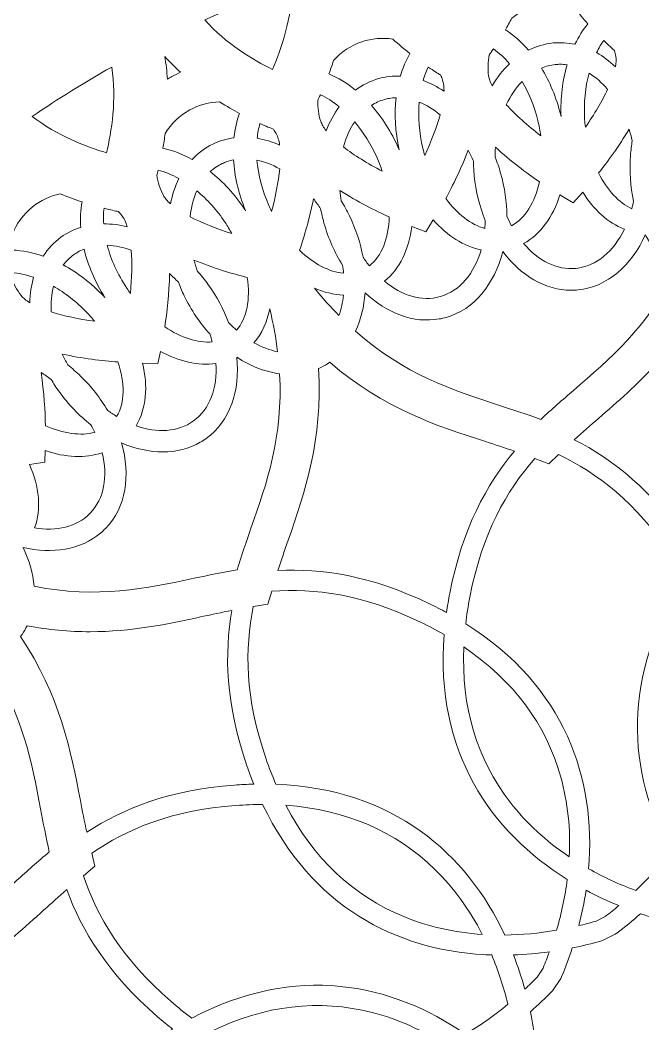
# Model space of a CAD drawing. Header units: millimetres. Extents: x 37 to 1687, y -819 to -120.
# Drawn here: x 169 to 226.5, y -647.8 to -555.1 of the extents above; entities that cross this region are included whole.
import ezdxf

# ---------------------------------------------------------------- set-up
doc = ezdxf.new("R2010")
doc.units = ezdxf.units.MM
doc.header["$MEASUREMENT"] = 0
doc.layers.add('Layer 7', color=7, linetype='Continuous')

msp = doc.modelspace()

# ---------------------------------------------------------------- linework, layer by layer
at = {"layer": 'Layer 7', "lineweight": 0}
for points, knots in [([(384.433, -671.958), (384.269, -671.597), (382.766, -668.35), (379.986, -664.113), (380.356, -659.771), (380.544, -655.358), (380.544, -650.991), (380.544, -644.395), (380.117, -637.76), (379.276, -631.268), (381.809, -627.325), (383.202, -624.324), (383.356, -623.989), (383.356, -623.989), (384.852, -620.715), (384.852, -620.715), (384.852, -620.715), (382.319, -618.149), (382.319, -618.149), (382.044, -617.87), (379.551, -615.381), (375.593, -612.411), (373.773, -605.491), (371.433, -598.632), (368.637, -592.02), (367.105, -588.398), (365.375, -584.729), (363.495, -581.113), (364.417, -576.833), (364.673, -573.773), (364.7, -573.43), (364.7, -573.43), (364.972, -569.856), (364.972, -569.856), (364.972, -569.856), (361.725, -568.311), (361.725, -568.311), (361.598, -568.251), (358.609, -566.836), (354.078, -565.405), (348.815, -557.732), (342.791, -550.486), (336.17, -543.865), (334.534, -542.229), (332.819, -540.592), (331.072, -538.997), (330.454, -534.979), (329.704, -532.336), (329.672, -532.224), (329.672, -532.224), (328.698, -528.795), (328.698, -528.795), (328.698, -528.795), (325.133, -528.443), (325.133, -528.443), (324.771, -528.409), (322.816, -528.236), (319.914, -528.236), (319.254, -528.236), (318.575, -528.245), (317.892, -528.263), (308.622, -521.536), (298.571, -515.863), (288.015, -511.399), (287.303, -511.097), (286.548, -510.786), (285.714, -510.45), (283.959, -507.365), (282.561, -505.433), (282.5, -505.35), (282.5, -505.35), (280.412, -502.477), (280.412, -502.477), (280.412, -502.477), (276.962, -503.348), (276.962, -503.348), (276.857, -503.374), (274.409, -503.993), (270.862, -505.333), (258.751, -501.857), (246.163, -499.913), (233.437, -499.553), (230.907, -497.427), (229.087, -496.189), (228.884, -496.052), (228.884, -496.052), (225.942, -494.068), (225.942, -494.068), (225.942, -494.068), (223.001, -496.052), (223.001, -496.052), (222.777, -496.203), (220.779, -497.563), (218.058, -499.884), (205.404, -500.785), (192.932, -503.271), (180.977, -507.274), (177.772, -506.084), (175.546, -505.508), (175.296, -505.444), (175.296, -505.444), (171.847, -504.575), (171.847, -504.575), (171.847, -504.575), (169.754, -507.452), (169.754, -507.452), (169.587, -507.683), (168.096, -509.767), (166.248, -513.078), (155.117, -518.149), (144.611, -524.58), (135.012, -532.197), (134.401, -532.183), (133.902, -532.176), (133.42, -532.176), (130.332, -532.176), (128.282, -532.376), (128.197, -532.384), (128.197, -532.384), (124.639, -532.736), (124.639, -532.736), (124.639, -532.736), (123.663, -536.164), (123.663, -536.164), (123.627, -536.291), (122.789, -539.265), (122.161, -543.626), (122.079, -543.705), (121.997, -543.784), (121.917, -543.865), (113.745, -552.037), (106.521, -561.118), (100.443, -570.861), (96.146, -572.248), (93.376, -573.566), (93.259, -573.621), (93.259, -573.621), (90.014, -575.165), (90.014, -575.165), (90.014, -575.165), (90.285, -578.738), (90.285, -578.738), (90.297, -578.885), (90.566, -582.335), (91.642, -587.107), (90.817, -588.877), (90.099, -590.487), (89.451, -592.02), (85.796, -600.661), (82.941, -609.666), (80.965, -618.791), (77.268, -621.61), (74.947, -623.927), (74.69, -624.187), (74.69, -624.187), (72.158, -626.752), (72.158, -626.752), (72.158, -626.752), (73.654, -630.026), (73.654, -630.026), (73.82, -630.39), (75.339, -633.66), (78.101, -637.872), (77.731, -642.213), (77.544, -646.625), (77.544, -650.991), (77.544, -657.588), (77.97, -664.223), (78.812, -670.717), (76.278, -674.659), (74.885, -677.659), (74.731, -677.994), (74.731, -677.994), (73.235, -681.268), (73.235, -681.268), (73.235, -681.268), (75.767, -683.832), (75.767, -683.832), (76.041, -684.11), (78.523, -686.595), (82.496, -689.576), (84.315, -696.495), (86.655, -703.353), (89.451, -709.963), (90.983, -713.586), (92.713, -717.255), (94.593, -720.87), (93.64, -725.296), (93.397, -728.42), (93.388, -728.552), (93.388, -728.552), (93.114, -732.127), (93.114, -732.127), (93.114, -732.127), (96.361, -733.671), (96.361, -733.671), (96.487, -733.731), (99.457, -735.141), (104.01, -736.579), (109.273, -744.253), (115.297, -751.498), (121.917, -758.118), (123.553, -759.754), (125.266, -761.39), (127.015, -762.986), (127.615, -766.891), (128.334, -769.472), (128.415, -769.759), (128.415, -769.759), (129.39, -773.188), (129.39, -773.188), (129.39, -773.188), (132.946, -773.539), (132.946, -773.539), (133.161, -773.56), (135.138, -773.748), (138.173, -773.748), (138.832, -773.748), (139.511, -773.738), (140.195, -773.72), (149.466, -780.447), (159.516, -786.12), (170.072, -790.585), (170.772, -790.881), (171.527, -791.192), (172.373, -791.533), (174.079, -794.532), (175.434, -796.422), (175.587, -796.633), (175.587, -796.633), (177.676, -799.506), (177.676, -799.506), (177.676, -799.506), (181.126, -798.635), (181.126, -798.635), (181.231, -798.609), (183.693, -797.984), (187.225, -796.65), (199.335, -800.126), (211.923, -802.07), (224.651, -802.43), (227.164, -804.542), (228.998, -805.792), (229.204, -805.931), (229.204, -805.931), (232.145, -807.914), (232.145, -807.914), (232.145, -807.914), (235.086, -805.931), (235.086, -805.931), (235.309, -805.781), (237.304, -804.424), (240.032, -802.099), (252.684, -801.198), (265.155, -798.712), (277.11, -794.71), (280.402, -795.931), (282.693, -796.514), (282.791, -796.539), (282.791, -796.539), (286.241, -797.409), (286.241, -797.409), (286.241, -797.409), (288.33, -794.536), (288.33, -794.536), (288.396, -794.444), (289.952, -792.294), (291.845, -788.903), (302.974, -783.831), (313.479, -777.401), (323.075, -769.786), (323.668, -769.8), (324.179, -769.807), (324.667, -769.807), (327.762, -769.807), (329.805, -769.607), (329.89, -769.599), (329.89, -769.599), (333.448, -769.248), (333.448, -769.248), (333.448, -769.248), (334.423, -765.82), (334.423, -765.82), (334.432, -765.79), (335.283, -762.803), (335.925, -758.359), (336.007, -758.279), (336.089, -758.199), (336.17, -758.118), (344.342, -749.946), (351.567, -740.864), (357.645, -731.12), (361.788, -729.782), (364.523, -728.506), (364.828, -728.362), (364.828, -728.362), (368.073, -726.817), (368.073, -726.817), (368.073, -726.817), (367.802, -723.246), (367.802, -723.246), (367.79, -723.099), (367.519, -719.64), (366.445, -714.876), (367.268, -713.111), (367.985, -711.502), (368.637, -709.963), (372.291, -701.323), (375.145, -692.319), (377.121, -683.195), (380.827, -680.369), (383.141, -678.055), (383.397, -677.795), (383.397, -677.795), (385.929, -675.231), (385.929, -675.231), (385.929, -675.231), (384.433, -671.958), (384.433, -671.958)], [0, 0, 0, 0, 1, 1, 1, 2, 2, 2, 3, 3, 3, 4, 4, 4, 5, 5, 5, 6, 6, 6, 7, 7, 7, 8, 8, 8, 9, 9, 9, 10, 10, 10, 11, 11, 11, 12, 12, 12, 13, 13, 13, 14, 14, 14, 15, 15, 15, 16, 16, 16, 17, 17, 17, 18, 18, 18, 19, 19, 19, 20, 20, 20, 21, 21, 21, 22, 22, 22, 23, 23, 23, 24, 24, 24, 25, 25, 25, 26, 26, 26, 27, 27, 27, 28, 28, 28, 29, 29, 29, 30, 30, 30, 31, 31, 31, 32, 32, 32, 33, 33, 33, 34, 34, 34, 35, 35, 35, 36, 36, 36, 37, 37, 37, 38, 38, 38, 39, 39, 39, 40, 40, 40, 41, 41, 41, 42, 42, 42, 43, 43, 43, 44, 44, 44, 45, 45, 45, 46, 46, 46, 47, 47, 47, 48, 48, 48, 49, 49, 49, 50, 50, 50, 51, 51, 51, 52, 52, 52, 53, 53, 53, 54, 54, 54, 55, 55, 55, 56, 56, 56, 57, 57, 57, 58, 58, 58, 59, 59, 59, 60, 60, 60, 61, 61, 61, 62, 62, 62, 63, 63, 63, 64, 64, 64, 65, 65, 65, 66, 66, 66, 67, 67, 67, 68, 68, 68, 69, 69, 69, 70, 70, 70, 71, 71, 71, 72, 72, 72, 73, 73, 73, 74, 74, 74, 75, 75, 75, 76, 76, 76, 77, 77, 77, 78, 78, 78, 79, 79, 79, 80, 80, 80, 81, 81, 81, 82, 82, 82, 83, 83, 83, 84, 84, 84, 85, 85, 85, 86, 86, 86, 87, 87, 87, 88, 88, 88, 89, 89, 89, 90, 90, 90, 91, 91, 91, 92, 92, 92, 93, 93, 93, 94, 94, 94, 95, 95, 95, 96, 96, 96, 97, 97, 97, 98, 98, 98, 99, 99, 99, 100, 100, 100, 101, 101, 101, 102, 102, 102, 103, 103, 103, 104, 104, 104, 105, 105, 105, 106, 106, 106, 106]), ([(192.271, -559.64), (190.531, -558.77), (187.974, -557.248), (186.022, -555.062), (188.671, -553.873), (191.387, -552.788), (194.12, -551.827), (194.09, -554.854), (193.075, -557.784), (192.271, -559.64)], [0, 0, 0, 0, 1, 1, 1, 2, 2, 2, 3, 3, 3, 3]), ([(217.263, -553.639), (218.232, -553.491), (219.228, -553.583), (220.155, -553.904), (220.588, -554.461), (221.017, -554.969), (221.424, -555.428), (220.968, -555.98), (220.567, -556.616), (220.225, -557.315), (219.566, -557.171), (218.889, -557.125), (218.204, -557.194), (217.403, -557.276), (216.645, -557.509), (215.939, -557.867), (215.282, -557.105), (214.56, -556.468), (213.797, -555.982), (213.997, -555.637), (214.201, -555.273), (214.404, -554.888), (215.232, -554.229), (216.218, -553.798), (217.263, -553.639)], [0, 0, 0, 0, 1, 1, 1, 2, 2, 2, 3, 3, 3, 4, 4, 4, 5, 5, 5, 6, 6, 6, 7, 7, 7, 8, 8, 8, 8]), ([(200.534, -557.08), (201.452, -556.77), (202.437, -556.686), (203.395, -556.833), (203.94, -557.327), (204.471, -557.77), (204.969, -558.164), (204.608, -558.793), (204.317, -559.498), (204.097, -560.257), (203.42, -560.228), (202.743, -560.3), (202.078, -560.488), (201.3, -560.708), (200.591, -561.072), (199.956, -561.549), (199.168, -560.908), (198.338, -560.403), (197.492, -560.057), (197.636, -559.668), (197.78, -559.257), (197.92, -558.824), (198.623, -558.022), (199.524, -557.421), (200.534, -557.08)], [0, 0, 0, 0, 1, 1, 1, 2, 2, 2, 3, 3, 3, 4, 4, 4, 5, 5, 5, 6, 6, 6, 7, 7, 7, 8, 8, 8, 8]), ([(223.888, -557.895), (223.94, -558.089), (223.976, -558.261), (224.002, -558.427), (224.044, -558.707), (224.029, -559.031), (223.966, -559.387), (223.421, -558.871), (222.836, -558.434), (222.22, -558.087), (222.42, -557.679), (222.641, -557.301), (222.883, -556.96), (223.321, -557.39), (223.673, -557.707), (223.888, -557.895)], [0, 0, 0, 0, 1, 1, 1, 2, 2, 2, 3, 3, 3, 4, 4, 4, 5, 5, 5, 5]), ([(212.254, -560.214), (212.158, -559.588), (212.175, -558.947), (212.301, -558.307), (212.42, -558.14), (212.551, -557.95), (212.689, -557.746), (213.211, -558.107), (213.715, -558.57), (214.186, -559.114), (213.582, -559.688), (213.042, -560.368), (212.584, -561.14), (212.412, -560.811), (212.297, -560.5), (212.254, -560.214)], [0, 0, 0, 0, 1, 1, 1, 2, 2, 2, 3, 3, 3, 4, 4, 4, 5, 5, 5, 5]), ([(183.798, -559.904), (183.518, -560.024), (183.245, -560.157), (182.979, -560.303), (182.842, -560.377), (182.707, -560.455), (182.574, -560.536), (182.528, -559.814), (182.447, -559.11), (182.331, -558.428), (182.784, -558.933), (183.274, -559.426), (183.798, -559.904)], [0, 0, 0, 0, 1, 1, 1, 2, 2, 2, 3, 3, 3, 4, 4, 4, 4]), ([(218.94, -563.994), (218.929, -563.944), (218.919, -563.894), (218.907, -563.844), (218.511, -562.224), (217.896, -560.761), (217.129, -559.507), (217.535, -559.339), (217.962, -559.229), (218.406, -559.184), (218.557, -559.169), (218.708, -559.161), (218.859, -559.161), (219.072, -559.161), (219.284, -559.177), (219.495, -559.207), (219.072, -560.652), (218.871, -562.275), (218.94, -563.994)], [0, 0, 0, 0, 1, 1, 1, 2, 2, 2, 3, 3, 3, 4, 4, 4, 5, 5, 5, 6, 6, 6, 6]), ([(177.428, -559.414), (177.9, -562.373), (177.414, -565.397), (176.949, -567.342), (175.111, -566.794), (172.368, -565.757), (170.08, -563.979), (172.456, -562.364), (174.921, -560.832), (177.428, -559.414)], [0, 0, 0, 0, 1, 1, 1, 2, 2, 2, 3, 3, 3, 3]), ([(208.131, -561.646), (207.508, -561.234), (206.859, -560.907), (206.196, -560.673), (206.326, -560.224), (206.483, -559.801), (206.67, -559.415), (207.171, -559.756), (207.567, -560.003), (207.811, -560.15), (207.889, -560.321), (207.951, -560.475), (208.001, -560.625), (208.098, -560.911), (208.137, -561.256), (208.131, -561.646)], [0, 0, 0, 0, 1, 1, 1, 2, 2, 2, 3, 3, 3, 4, 4, 4, 5, 5, 5, 5]), ([(223.241, -561.486), (222.733, -562.573), (222.015, -563.773), (221.19, -564.97), (221.163, -564.735), (221.14, -564.498), (221.124, -564.258), (221.025, -562.735), (221.179, -561.271), (221.526, -559.972), (222.143, -560.357), (222.72, -560.869), (223.241, -561.486)], [0, 0, 0, 0, 1, 1, 1, 2, 2, 2, 3, 3, 3, 4, 4, 4, 4]), ([(216.8, -564.358), (216.915, -564.831), (217.003, -565.301), (217.067, -565.767), (215.85, -564.824), (214.735, -563.837), (213.883, -562.901), (214.276, -562.062), (214.771, -561.33), (215.346, -560.742), (215.968, -561.801), (216.474, -563.026), (216.8, -564.358)], [0, 0, 0, 0, 1, 1, 1, 2, 2, 2, 3, 3, 3, 4, 4, 4, 4]), ([(198.449, -563.083), (197.965, -563.738), (197.561, -564.485), (197.247, -565.302), (197.011, -565), (196.837, -564.706), (196.743, -564.425), (196.538, -563.819), (196.442, -563.178), (196.458, -562.52), (196.535, -562.358), (196.618, -562.176), (196.704, -561.984), (197.292, -562.249), (197.88, -562.621), (198.449, -563.083)], [0, 0, 0, 0, 1, 1, 1, 2, 2, 2, 3, 3, 3, 4, 4, 4, 5, 5, 5, 5]), ([(182.369, -565.57), (182.923, -564.648), (183.712, -563.891), (184.657, -563.374), (185.497, -562.915), (186.441, -562.661), (187.398, -562.634), (188.043, -563.041), (188.662, -563.396), (189.235, -563.704), (188.98, -564.397), (188.81, -565.153), (188.723, -565.953), (188.049, -566.042), (187.392, -566.23), (186.768, -566.532), (186.037, -566.885), (185.4, -567.369), (184.856, -567.953), (183.962, -567.456), (183.05, -567.103), (182.152, -566.912), (182.23, -566.488), (182.304, -566.041), (182.369, -565.57)], [0, 0, 0, 0, 1, 1, 1, 2, 2, 2, 3, 3, 3, 4, 4, 4, 5, 5, 5, 6, 6, 6, 7, 7, 7, 8, 8, 8, 8]), ([(203.987, -567.07), (203.967, -567.022), (203.948, -566.975), (203.928, -566.928), (203.255, -565.397), (202.392, -564.06), (201.415, -562.956), (201.788, -562.718), (202.191, -562.535), (202.622, -562.413), (202.768, -562.371), (202.916, -562.338), (203.064, -562.312), (203.276, -562.274), (203.49, -562.253), (203.704, -562.246), (203.537, -563.746), (203.619, -565.384), (203.987, -567.07)], [0, 0, 0, 0, 1, 1, 1, 2, 2, 2, 3, 3, 3, 4, 4, 4, 5, 5, 5, 6, 6, 6, 6]), ([(206.356, -567.586), (206.295, -567.377), (206.236, -567.166), (206.183, -566.951), (205.82, -565.463), (205.719, -563.991), (205.837, -562.649), (206.503, -562.919), (207.154, -563.317), (207.768, -563.827), (207.453, -564.98), (206.956, -566.276), (206.356, -567.586)], [0, 0, 0, 0, 1, 1, 1, 2, 2, 2, 3, 3, 3, 4, 4, 4, 4]), ([(190.862, -566), (190.914, -565.519), (191, -565.062), (191.124, -564.637), (191.686, -564.889), (192.12, -565.062), (192.373, -565.158), (192.472, -565.303), (192.554, -565.436), (192.626, -565.569), (192.78, -565.85), (192.881, -566.21), (192.942, -566.626), (192.255, -566.327), (191.557, -566.116), (190.862, -566)], [0, 0, 0, 0, 1, 1, 1, 2, 2, 2, 3, 3, 3, 4, 4, 4, 5, 5, 5, 5]), ([(199.876, -564.483), (200.675, -565.42), (201.389, -566.541), (201.942, -567.801), (202.123, -568.213), (202.282, -568.629), (202.419, -569.044), (201.074, -568.334), (199.821, -567.564), (198.828, -566.8), (199.069, -565.93), (199.423, -565.147), (199.876, -564.483)], [0, 0, 0, 0, 1, 1, 1, 2, 2, 2, 3, 3, 3, 4, 4, 4, 4]), ([(225.519, -566.224), (225.448, -566.662), (225.393, -567.108), (225.36, -567.562), (225.251, -569.043), (225.357, -570.473), (225.641, -571.8), (225.594, -572.044), (225.541, -572.284), (225.479, -572.519), (224.285, -571.969), (223.205, -570.78), (222.416, -569.203), (223.25, -568.151), (224.297, -566.728), (225.227, -565.171), (225.338, -565.512), (225.435, -565.864), (225.519, -566.224)], [0, 0, 0, 0, 1, 1, 1, 2, 2, 2, 3, 3, 3, 4, 4, 4, 5, 5, 5, 6, 6, 6, 6]), ([(210.85, -568.111), (210.856, -568.554), (210.879, -569.003), (210.925, -569.456), (211.075, -570.933), (211.427, -572.323), (211.938, -573.581), (211.933, -573.833), (211.922, -574.083), (211.902, -574.328), (210.621, -573.991), (209.341, -572.994), (208.286, -571.559), (208.924, -570.383), (209.712, -568.796), (210.364, -567.095), (210.537, -567.421), (210.7, -567.76), (210.85, -568.111)], [0, 0, 0, 0, 1, 1, 1, 2, 2, 2, 3, 3, 3, 4, 4, 4, 5, 5, 5, 6, 6, 6, 6]), ([(216.945, -570.013), (216.533, -571.914), (215.628, -573.408), (214.365, -574.074), (214.21, -573.79), (214.065, -573.494), (213.931, -573.187), (213.921, -571.901), (213.736, -570.56), (213.356, -569.214), (213.356, -569.214), (213.356, -569.214), (213.356, -569.214), (213.21, -568.698), (213.038, -568.199), (212.846, -567.716), (212.85, -567.417), (212.862, -567.122), (212.885, -566.832), (214.284, -568.11), (215.781, -569.219), (216.945, -570.013)], [0, 0, 0, 0, 1, 1, 1, 2, 2, 2, 3, 3, 3, 4, 4, 4, 5, 5, 5, 6, 6, 6, 7, 7, 7, 7]), ([(188.678, -567.98), (188.772, -569.491), (189.137, -571.095), (189.795, -572.696), (189.767, -572.653), (189.74, -572.609), (189.712, -572.566), (188.781, -571.172), (187.696, -570.002), (186.538, -569.083), (186.865, -568.782), (187.232, -568.529), (187.638, -568.333), (187.775, -568.267), (187.914, -568.208), (188.056, -568.157), (188.259, -568.083), (188.467, -568.024), (188.678, -567.98)], [0, 0, 0, 0, 1, 1, 1, 2, 2, 2, 3, 3, 3, 4, 4, 4, 5, 5, 5, 6, 6, 6, 6]), ([(191.937, -572.197), (191.319, -570.791), (190.963, -569.354), (190.848, -568.008), (191.548, -568.157), (192.256, -568.436), (192.946, -568.829), (192.831, -570.017), (192.564, -571.373), (192.201, -572.759), (192.11, -572.575), (192.021, -572.388), (191.937, -572.197)], [0, 0, 0, 0, 1, 1, 1, 2, 2, 2, 3, 3, 3, 4, 4, 4, 4]), ([(183.641, -569.727), (183.289, -570.437), (183.026, -571.219), (182.859, -572.053), (182.569, -571.793), (182.342, -571.53), (182.198, -571.266), (181.887, -570.696), (181.68, -570.074), (181.583, -569.415), (181.623, -569.271), (181.664, -569.111), (181.707, -568.945), (182.339, -569.101), (182.991, -569.367), (183.641, -569.727)], [0, 0, 0, 0, 1, 1, 1, 2, 2, 2, 3, 3, 3, 4, 4, 4, 5, 5, 5, 5]), ([(170.113, -572.33), (170.854, -571.737), (171.729, -571.325), (172.655, -571.13), (173.377, -571.426), (174.063, -571.673), (174.695, -571.88), (174.555, -572.62), (174.515, -573.411), (174.568, -574.232), (173.919, -574.436), (173.304, -574.737), (172.741, -575.143), (172.079, -575.62), (171.533, -576.211), (171.098, -576.885), (170.129, -576.55), (169.167, -576.361), (168.247, -576.331), (168.251, -575.886), (168.247, -575.416), (168.229, -574.921), (168.613, -573.904), (169.262, -573.01), (170.113, -572.33)], [0, 0, 0, 0, 1, 1, 1, 2, 2, 2, 3, 3, 3, 4, 4, 4, 5, 5, 5, 6, 6, 6, 7, 7, 7, 8, 8, 8, 8]), ([(187.908, -573.771), (188.136, -574.112), (188.339, -574.46), (188.531, -574.81), (187.107, -574.349), (185.765, -573.817), (184.67, -573.245), (184.76, -572.376), (184.969, -571.569), (185.29, -570.857), (186.242, -571.641), (187.142, -572.623), (187.908, -573.771)], [0, 0, 0, 0, 1, 1, 1, 2, 2, 2, 3, 3, 3, 4, 4, 4, 4]), ([(203.07, -573.265), (203.009, -575.241), (202.376, -576.899), (201.236, -577.788), (201.031, -577.532), (200.834, -577.262), (200.646, -576.98), (200.413, -575.715), (199.999, -574.427), (199.39, -573.167), (199.39, -573.167), (199.39, -573.167), (199.39, -573.167), (199.157, -572.684), (198.901, -572.222), (198.628, -571.78), (198.575, -571.46), (198.535, -571.143), (198.506, -570.829), (200.11, -571.848), (201.784, -572.684), (203.07, -573.265)], [0, 0, 0, 0, 1, 1, 1, 2, 2, 2, 3, 3, 3, 4, 4, 4, 5, 5, 5, 6, 6, 6, 7, 7, 7, 7]), ([(224.789, -574.407), (223.802, -576.444), (222.215, -577.825), (220.315, -578.018), (218.541, -578.198), (216.825, -577.307), (215.485, -575.723), (217.052, -574.854), (218.21, -573.254), (218.835, -571.231), (218.835, -571.231), (220.051, -571.961), (220.051, -571.961), (220.051, -571.961), (220.941, -570.962), (220.941, -570.962), (221.954, -572.603), (223.287, -573.811), (224.789, -574.407)], [0, 0, 0, 0, 1, 1, 1, 2, 2, 2, 3, 3, 3, 4, 4, 4, 5, 5, 5, 6, 6, 6, 6]), ([(196.73, -572.516), (196.814, -572.951), (196.914, -573.389), (197.038, -573.827), (197.442, -575.256), (198.031, -576.564), (198.752, -577.714), (198.792, -577.968), (198.825, -578.22), (198.848, -578.469), (197.52, -578.357), (196.079, -577.59), (194.785, -576.347), (195.209, -575.086), (195.716, -573.384), (196.067, -571.589), (196.298, -571.883), (196.519, -572.192), (196.73, -572.516)], [0, 0, 0, 0, 1, 1, 1, 2, 2, 2, 3, 3, 3, 4, 4, 4, 5, 5, 5, 6, 6, 6, 6]), ([(176.716, -572.468), (177.32, -572.62), (177.779, -572.714), (178.04, -572.764), (178.154, -572.882), (178.254, -572.996), (178.343, -573.107), (178.556, -573.373), (178.726, -573.736), (178.862, -574.17), (178.127, -573.991), (177.397, -573.902), (176.686, -573.908), (176.653, -573.406), (176.662, -572.923), (176.716, -572.468)], [0, 0, 0, 0, 1, 1, 1, 2, 2, 2, 3, 3, 3, 4, 4, 4, 5, 5, 5, 5]), ([(207.772, -580.629), (206.06, -581.113), (204.22, -580.537), (202.628, -579.216), (204.033, -578.073), (204.898, -576.269), (205.15, -574.137), (205.15, -574.137), (206.46, -574.64), (206.46, -574.64), (206.46, -574.64), (207.134, -573.549), (207.134, -573.549), (208.422, -575.007), (209.955, -575.978), (211.548, -576.308), (210.929, -578.479), (209.606, -580.11), (207.772, -580.629)], [0, 0, 0, 0, 1, 1, 1, 2, 2, 2, 3, 3, 3, 4, 4, 4, 5, 5, 5, 6, 6, 6, 6]), ([(229.505, -578.3), (226.892, -583.456), (223.45, -586.413), (220.093, -589.297), (219.1, -590.15), (218.077, -591.028), (217.062, -591.977), (215.768, -591.497), (214.491, -591.081), (213.251, -590.678), (208.922, -589.271), (204.479, -587.823), (199.95, -583.823), (200.447, -582.767), (200.746, -581.558), (200.839, -580.266), (202.86, -582.16), (205.327, -583.113), (207.692, -582.696), (207.901, -582.659), (208.11, -582.612), (208.316, -582.553), (210.933, -581.813), (212.791, -579.477), (213.55, -576.456), (215.211, -578.672), (217.475, -580.04), (219.877, -580.04), (220.089, -580.04), (220.303, -580.029), (220.516, -580.008), (223.222, -579.733), (225.457, -577.755), (226.729, -574.912), (227.439, -576.313), (228.386, -577.477), (229.505, -578.3)], [0, 0, 0, 0, 1, 1, 1, 2, 2, 2, 3, 3, 3, 4, 4, 4, 5, 5, 5, 6, 6, 6, 7, 7, 7, 8, 8, 8, 9, 9, 9, 10, 10, 10, 11, 11, 11, 12, 12, 12, 12]), ([(179.229, -576.334), (179.317, -577.528), (179.286, -578.909), (179.167, -580.333), (179.048, -580.171), (178.932, -580.007), (178.819, -579.838), (177.963, -578.555), (177.362, -577.197), (177.016, -575.888), (177.733, -575.914), (178.48, -576.066), (179.229, -576.334)], [0, 0, 0, 0, 1, 1, 1, 2, 2, 2, 3, 3, 3, 4, 4, 4, 4]), ([(176.795, -580.701), (176.76, -580.663), (176.727, -580.625), (176.691, -580.588), (175.529, -579.373), (174.254, -578.408), (172.952, -577.704), (173.223, -577.347), (173.542, -577.031), (173.91, -576.765), (174.034, -576.676), (174.161, -576.594), (174.291, -576.519), (174.479, -576.411), (174.674, -576.317), (174.874, -576.237), (175.228, -577.713), (175.867, -579.233), (176.795, -580.701)], [0, 0, 0, 0, 1, 1, 1, 2, 2, 2, 3, 3, 3, 4, 4, 4, 5, 5, 5, 6, 6, 6, 6]), ([(189.948, -578.863), (190.255, -580.853), (189.93, -582.632), (188.952, -583.723), (188.703, -583.504), (188.459, -583.27), (188.222, -583.022), (187.773, -581.817), (187.141, -580.62), (186.323, -579.485), (186.323, -579.485), (186.323, -579.485), (186.323, -579.485), (186.009, -579.05), (185.677, -578.64), (185.332, -578.251), (185.215, -577.919), (185.113, -577.586), (185.025, -577.254), (186.787, -577.981), (188.592, -578.513), (189.948, -578.863)], [0, 0, 0, 0, 1, 1, 1, 2, 2, 2, 3, 3, 3, 4, 4, 4, 5, 5, 5, 6, 6, 6, 7, 7, 7, 7]), ([(169.852, -581.189), (169.521, -580.984), (169.251, -580.764), (169.063, -580.529), (168.651, -580.013), (168.336, -579.428), (168.126, -578.785), (168.137, -578.668), (168.147, -578.543), (168.158, -578.412), (168.811, -578.455), (169.505, -578.603), (170.212, -578.845), (169.997, -579.581), (169.877, -580.369), (169.852, -581.189)], [0, 0, 0, 0, 1, 1, 1, 2, 2, 2, 3, 3, 3, 4, 4, 4, 5, 5, 5, 5]), ([(183.591, -579.305), (183.748, -579.72), (183.924, -580.134), (184.122, -580.544), (184.767, -581.878), (185.572, -583.062), (186.48, -584.069), (186.566, -584.318), (186.645, -584.567), (186.712, -584.814), (185.381, -584.935), (183.824, -584.426), (182.33, -583.421), (182.529, -582.114), (182.737, -580.346), (182.776, -578.507), (183.054, -578.757), (183.327, -579.023), (183.591, -579.305)], [0, 0, 0, 0, 1, 1, 1, 2, 2, 2, 3, 3, 3, 4, 4, 4, 5, 5, 5, 6, 6, 6, 6]), ([(175.124, -582.087), (175.379, -582.354), (175.617, -582.63), (175.845, -582.909), (174.389, -582.704), (173.002, -582.416), (171.843, -582.049), (171.79, -581.207), (171.853, -580.405), (172.038, -579.672), (173.112, -580.278), (174.17, -581.089), (175.124, -582.087)], [0, 0, 0, 0, 1, 1, 1, 2, 2, 2, 3, 3, 3, 4, 4, 4, 4]), ([(232.973, -579.619), (233.303, -579.643), (233.629, -579.639), (233.952, -579.613), (236.147, -585.841), (239.598, -589.656), (242.734, -593.115), (243.355, -593.799), (243.988, -594.501), (244.611, -595.22), (240.8, -596.625), (236.895, -598.978), (232.869, -603.602), (232.466, -604.065), (232.084, -604.53), (231.72, -604.994), (231.416, -604.497), (231.094, -603.998), (230.752, -603.497), (227.326, -598.479), (223.757, -595.689), (220.169, -593.847), (220.911, -593.173), (221.663, -592.52), (222.399, -591.883), (225.92, -588.836), (229.794, -585.476), (232.721, -579.588), (232.805, -579.597), (232.888, -579.613), (232.973, -579.619)], [0, 0, 0, 0, 1, 1, 1, 2, 2, 2, 3, 3, 3, 4, 4, 4, 5, 5, 5, 6, 6, 6, 7, 7, 7, 8, 8, 8, 9, 9, 9, 10, 10, 10, 10]), ([(198.419, -582.371), (197.664, -581.606), (196.907, -580.765), (196.148, -579.833), (197.038, -580.229), (197.947, -580.451), (198.841, -580.48), (198.77, -581.153), (198.628, -581.788), (198.419, -582.371)], [0, 0, 0, 0, 1, 1, 1, 2, 2, 2, 3, 3, 3, 3]), ([(192.024, -581.772), (192.362, -583.164), (192.6, -584.476), (192.756, -585.72), (192.026, -585.576), (191.288, -585.293), (190.568, -584.884), (191.303, -584.033), (191.793, -582.971), (192.024, -581.772)], [0, 0, 0, 0, 1, 1, 1, 2, 2, 2, 3, 3, 3, 3]), ([(177.885, -591.698), (177.599, -591.525), (177.316, -591.335), (177.036, -591.13), (176.385, -590.021), (175.554, -588.952), (174.552, -587.977), (174.552, -587.977), (174.552, -587.976), (174.552, -587.976), (174.172, -587.607), (173.778, -587.264), (173.375, -586.945), (173.187, -586.61), (173.012, -586.274), (172.858, -585.936), (174.712, -586.348), (176.575, -586.56), (177.99, -586.668), (178.663, -588.599), (178.665, -590.437), (177.885, -591.698)], [0, 0, 0, 0, 1, 1, 1, 2, 2, 2, 3, 3, 3, 4, 4, 4, 5, 5, 5, 6, 6, 6, 7, 7, 7, 7]), ([(180.266, -586.779), (180.266, -586.779), (181.688, -586.804), (181.688, -586.804), (181.688, -586.804), (181.92, -585.687), (181.92, -585.687), (183.638, -586.633), (185.423, -587.031), (187.045, -586.798), (187.197, -589.037), (186.519, -591.012), (184.98, -592.121), (183.542, -593.158), (181.624, -593.249), (179.684, -592.56), (180.629, -590.967), (180.806, -588.919), (180.266, -586.779)], [0, 0, 0, 0, 1, 1, 1, 2, 2, 2, 3, 3, 3, 4, 4, 4, 5, 5, 5, 6, 6, 6, 6]), ([(192.94, -587.755), (193.267, -593.553), (191.763, -597.851), (190.294, -602.039), (189.861, -603.274), (189.414, -604.548), (189.01, -605.874), (187.645, -606.105), (186.333, -606.384), (185.058, -606.655), (180.64, -607.594), (176.105, -608.553), (170.251, -607.395), (170.16, -606.213), (169.814, -604.993), (169.238, -603.806), (171.935, -604.436), (174.548, -604.028), (176.388, -602.484), (176.55, -602.348), (176.707, -602.202), (176.857, -602.048), (178.754, -600.099), (179.194, -597.147), (178.341, -594.151), (180.888, -595.24), (183.533, -595.292), (185.612, -594.091), (185.796, -593.985), (185.975, -593.869), (186.15, -593.744), (188.356, -592.153), (189.302, -589.323), (188.983, -586.224), (190.253, -587.054), (191.605, -587.582), (192.94, -587.755)], [0, 0, 0, 0, 1, 1, 1, 2, 2, 2, 3, 3, 3, 4, 4, 4, 5, 5, 5, 6, 6, 6, 7, 7, 7, 8, 8, 8, 9, 9, 9, 10, 10, 10, 11, 11, 11, 12, 12, 12, 12]), ([(193.735, -603.125), (195.265, -598.716), (196.944, -593.856), (196.525, -587.271), (196.597, -587.239), (196.672, -587.213), (196.744, -587.179), (197.035, -587.038), (197.31, -586.875), (197.572, -586.696), (202.598, -591.015), (207.506, -592.593), (211.962, -594.024), (212.841, -594.306), (213.741, -594.597), (214.64, -594.908), (212.042, -598.03), (209.837, -602.02), (208.662, -608.038), (208.545, -608.641), (208.446, -609.234), (208.363, -609.818), (207.851, -609.539), (207.323, -609.268), (206.777, -609.005), (201.3, -606.373), (196.815, -605.741), (192.787, -605.94), (193.092, -604.985), (193.417, -604.044), (193.735, -603.125)], [0, 0, 0, 0, 1, 1, 1, 2, 2, 2, 3, 3, 3, 4, 4, 4, 5, 5, 5, 6, 6, 6, 7, 7, 7, 8, 8, 8, 9, 9, 9, 10, 10, 10, 10]), ([(171.831, -588.277), (172.058, -588.657), (172.302, -589.033), (172.568, -589.401), (173.436, -590.605), (174.436, -591.633), (175.507, -592.467), (175.636, -592.7), (175.757, -592.934), (175.867, -593.169), (174.576, -593.52), (172.952, -593.289), (171.305, -592.557), (171.277, -591.248), (171.179, -589.468), (170.902, -587.641), (171.216, -587.837), (171.526, -588.048), (171.831, -588.277)], [0, 0, 0, 0, 1, 1, 1, 2, 2, 2, 3, 3, 3, 4, 4, 4, 5, 5, 5, 6, 6, 6, 6]), ([(169.82, -596.147), (169.822, -596.146), (169.825, -596.146), (169.827, -596.146), (169.827, -596.146), (171.259, -595.919), (171.259, -595.919), (171.259, -595.919), (171.29, -594.861), (171.29, -594.861), (173.152, -595.496), (174.984, -595.578), (176.544, -595.064), (177.079, -597.239), (176.745, -599.296), (175.424, -600.653), (174.189, -601.923), (172.319, -602.346), (170.292, -602.007), (170.948, -600.254), (170.752, -598.181), (169.82, -596.147)], [0, 0, 0, 0, 1, 1, 1, 2, 2, 2, 3, 3, 3, 4, 4, 4, 5, 5, 5, 6, 6, 6, 7, 7, 7, 7]), ([(229.047, -631.932), (228.105, -633.17), (227.036, -634.362), (225.841, -635.499), (224.295, -634.928), (222.842, -634.257), (221.488, -633.495), (222.183, -625.209), (219.345, -616.651), (210.133, -610.855), (210.228, -610.049), (210.351, -609.232), (210.514, -608.399), (211.682, -602.415), (213.877, -598.618), (216.526, -595.595), (216.526, -595.595), (217.811, -596.081), (217.811, -596.081), (217.811, -596.081), (218.708, -595.221), (218.708, -595.221), (222.301, -596.951), (225.787, -599.57), (229.195, -604.561), (229.669, -605.255), (230.102, -605.951), (230.504, -606.647), (224.342, -615.614), (225.127, -624.597), (229.047, -631.932)], [0, 0, 0, 0, 1, 1, 1, 2, 2, 2, 3, 3, 3, 4, 4, 4, 5, 5, 5, 6, 6, 6, 7, 7, 7, 8, 8, 8, 9, 9, 9, 10, 10, 10, 10]), ([(205.96, -610.706), (206.718, -611.07), (207.44, -611.456), (208.137, -611.857), (207.284, -622.704), (212.455, -630.092), (219.517, -634.484), (219.32, -636.026), (218.99, -637.594), (218.524, -639.176), (216.9, -639.454), (215.306, -639.6), (213.752, -639.616), (210.211, -632.094), (203.474, -626.102), (192.598, -625.688), (192.278, -624.943), (191.976, -624.173), (191.7, -623.37), (189.72, -617.604), (189.722, -613.218), (190.505, -609.275), (190.505, -609.275), (191.861, -609.053), (191.861, -609.053), (191.861, -609.053), (192.208, -607.86), (192.208, -607.86), (196.185, -607.562), (200.514, -608.087), (205.96, -610.706)], [0, 0, 0, 0, 1, 1, 1, 2, 2, 2, 3, 3, 3, 4, 4, 4, 5, 5, 5, 6, 6, 6, 7, 7, 7, 8, 8, 8, 9, 9, 9, 10, 10, 10, 10]), ([(175.426, -611.595), (179.297, -611.595), (182.586, -610.884), (185.767, -610.196), (186.67, -610.001), (187.594, -609.804), (188.528, -609.623), (187.839, -613.626), (187.925, -618.184), (189.917, -623.983), (190.117, -624.565), (190.33, -625.126), (190.551, -625.675), (189.967, -625.689), (189.373, -625.718), (188.768, -625.764), (182.708, -626.222), (178.508, -627.918), (175.119, -630.104), (174.906, -629.125), (174.716, -628.147), (174.533, -627.192), (173.651, -622.599), (172.674, -617.541), (169, -612.035), (169.049, -611.969), (169.101, -611.908), (169.148, -611.84), (169.323, -611.582), (169.476, -611.314), (169.609, -611.038), (171.564, -611.409), (173.495, -611.595), (175.426, -611.595)], [0, 0, 0, 0, 1, 1, 1, 2, 2, 2, 3, 3, 3, 4, 4, 4, 5, 5, 5, 6, 6, 6, 7, 7, 7, 8, 8, 8, 9, 9, 9, 10, 10, 10, 11, 11, 11, 11]), ([(218.92, -625.031), (219.572, -627.364), (219.831, -629.839), (219.705, -632.401), (217.568, -630.968), (215.733, -629.275), (214.248, -627.353), (211.145, -623.334), (209.714, -618.518), (209.959, -612.998), (214.541, -616.104), (217.553, -620.134), (218.92, -625.031)], [0, 0, 0, 0, 1, 1, 1, 2, 2, 2, 3, 3, 3, 4, 4, 4, 4]), ([(170.859, -627.972), (171.101, -629.258), (171.35, -630.584), (171.664, -631.936), (170.599, -632.817), (169.602, -633.715), (168.633, -634.587), (165.302, -637.586), (161.881, -640.661), (156.308, -642.589), (155.639, -641.612), (154.731, -640.732), (153.64, -639.993), (156.291, -639.19), (158.35, -637.53), (159.172, -635.273), (159.244, -635.074), (159.307, -634.869), (159.36, -634.661), (160.028, -632.025), (158.934, -629.248), (156.697, -627.08), (159.447, -626.749), (161.763, -625.472), (162.964, -623.393), (163.07, -623.209), (163.167, -623.019), (163.256, -622.823), (164.371, -620.342), (163.775, -617.418), (161.949, -614.895), (163.413, -614.975), (164.803, -614.773), (166.016, -614.292), (169.191, -619.144), (170.038, -623.614), (170.859, -627.972)], [0, 0, 0, 0, 1, 1, 1, 2, 2, 2, 3, 3, 3, 4, 4, 4, 5, 5, 5, 6, 6, 6, 7, 7, 7, 8, 8, 8, 9, 9, 9, 10, 10, 10, 11, 11, 11, 12, 12, 12, 12]), ([(175.577, -632.057), (178.873, -629.81), (182.884, -628.1), (188.91, -627.645), (189.749, -627.581), (190.569, -627.554), (191.374, -627.553), (195.918, -637.078), (203.741, -640.953), (211.793, -641.426), (212.041, -641.44), (212.289, -641.444), (212.537, -641.452), (213.139, -642.888), (213.638, -644.413), (214.026, -646.019), (212.759, -647.072), (211.451, -647.994), (210.114, -648.786), (203.285, -644.041), (194.454, -642.221), (184.829, -647.3), (184.179, -646.815), (183.533, -646.299), (182.893, -645.742), (178.295, -641.739), (176.104, -637.938), (174.81, -634.133), (174.81, -634.133), (175.874, -633.263), (175.874, -633.263), (175.874, -633.263), (175.577, -632.057), (175.577, -632.057)], [0, 0, 0, 0, 1, 1, 1, 2, 2, 2, 3, 3, 3, 4, 4, 4, 5, 5, 5, 6, 6, 6, 7, 7, 7, 8, 8, 8, 9, 9, 9, 10, 10, 10, 11, 11, 11, 11]), ([(193.519, -627.63), (199.041, -628.029), (203.664, -630.014), (207.296, -633.57), (209.027, -635.265), (210.489, -637.279), (211.661, -639.561), (209.094, -639.388), (206.659, -638.84), (204.411, -637.917), (199.714, -635.989), (196.068, -632.533), (193.519, -627.63)], [0, 0, 0, 0, 1, 1, 1, 2, 2, 2, 3, 3, 3, 4, 4, 4, 4]), ([(181.655, -647.165), (182.12, -647.569), (182.585, -647.947), (183.051, -648.312), (182.552, -648.617), (182.052, -648.939), (181.55, -649.282), (176.531, -652.708), (173.742, -656.277), (171.9, -659.865), (171.225, -659.123), (170.572, -658.371), (169.936, -657.636), (166.873, -654.095), (163.494, -650.197), (157.546, -647.265), (157.557, -647.175), (157.573, -647.087), (157.58, -646.996), (157.601, -646.699), (157.602, -646.404), (157.582, -646.112), (163.861, -643.92), (167.693, -640.451), (171.168, -637.3), (171.852, -636.68), (172.553, -636.047), (173.272, -635.423), (174.678, -639.234), (177.031, -643.139), (181.655, -647.165)], [0, 0, 0, 0, 1, 1, 1, 2, 2, 2, 3, 3, 3, 4, 4, 4, 5, 5, 5, 6, 6, 6, 7, 7, 7, 8, 8, 8, 9, 9, 9, 10, 10, 10, 10]), ([(224.271, -636.897), (223.865, -637.238), (223.453, -637.575), (223.024, -637.904), (223.024, -637.904), (222.117, -638.359), (222.117, -638.359), (221.604, -638.504), (221.093, -638.632), (220.584, -638.752), (220.862, -637.678), (221.088, -636.587), (221.255, -635.487), (222.235, -636.01), (223.244, -636.479), (224.271, -636.897)], [0, 0, 0, 0, 1, 1, 1, 2, 2, 2, 3, 3, 3, 4, 4, 4, 5, 5, 5, 5]), ([(238.106, -661.168), (237.18, -661.354), (236.266, -661.577), (235.368, -661.833), (235.368, -661.833), (234.137, -662.432), (234.137, -662.432), (234.137, -662.432), (233.988, -662.525), (233.988, -662.525), (233.241, -663.096), (232.511, -663.7), (231.803, -664.335), (230.908, -664.034), (230.005, -663.769), (229.099, -663.542), (229.099, -663.542), (227.734, -663.446), (227.734, -663.446), (227.734, -663.446), (227.558, -663.452), (227.558, -663.452), (226.626, -663.572), (225.691, -663.731), (224.761, -663.927), (224.137, -663.219), (223.487, -662.538), (222.816, -661.889), (222.816, -661.889), (221.682, -661.123), (221.682, -661.123), (221.682, -661.123), (221.527, -661.04), (221.527, -661.04), (220.659, -660.678), (219.77, -660.348), (218.866, -660.053), (218.68, -659.127), (218.458, -658.213), (218.202, -657.315), (218.202, -657.315), (217.603, -656.084), (217.603, -656.084), (217.603, -656.084), (217.509, -655.935), (217.509, -655.935), (216.938, -655.187), (216.333, -654.456), (215.696, -653.747), (215.997, -652.853), (216.265, -651.952), (216.492, -651.047), (216.492, -651.047), (216.589, -649.682), (216.589, -649.682), (216.589, -649.682), (216.582, -649.505), (216.582, -649.505), (216.462, -648.573), (216.303, -647.638), (216.107, -646.708), (216.815, -646.084), (217.496, -645.434), (218.146, -644.763), (218.146, -644.763), (218.912, -643.629), (218.912, -643.629), (218.912, -643.629), (218.994, -643.474), (218.994, -643.474), (219.356, -642.606), (219.686, -641.717), (219.981, -640.813), (220.907, -640.626), (221.822, -640.405), (222.719, -640.149), (222.719, -640.149), (223.95, -639.55), (223.95, -639.55), (223.95, -639.55), (224.099, -639.456), (224.099, -639.456), (224.847, -638.886), (225.577, -638.281), (226.284, -637.646), (227.179, -637.947), (228.082, -638.212), (228.988, -638.439), (228.988, -638.439), (230.441, -638.541), (230.441, -638.541), (230.441, -638.541), (230.529, -638.53), (230.529, -638.53), (231.461, -638.409), (232.396, -638.25), (233.326, -638.054), (233.95, -638.762), (234.6, -639.443), (235.271, -640.093), (235.271, -640.093), (236.405, -640.859), (236.405, -640.859), (236.405, -640.859), (236.56, -640.942), (236.56, -640.942), (237.428, -641.303), (238.317, -641.632), (239.22, -641.927), (239.407, -642.853), (239.629, -643.768), (239.886, -644.666), (239.886, -644.666), (240.524, -645.976), (240.524, -645.976), (240.524, -645.976), (240.578, -646.046), (240.578, -646.046), (241.148, -646.794), (241.753, -647.524), (242.388, -648.231), (242.087, -649.126), (241.822, -650.029), (241.595, -650.935), (241.595, -650.935), (241.498, -652.3), (241.498, -652.3), (241.498, -652.3), (241.504, -652.476), (241.504, -652.476), (241.625, -653.408), (241.786, -654.341), (241.983, -655.271), (241.273, -655.896), (240.592, -656.546), (239.941, -657.218), (239.941, -657.218), (239.175, -658.352), (239.175, -658.352), (239.175, -658.352), (239.092, -658.507), (239.092, -658.507), (238.731, -659.375), (238.401, -660.264), (238.106, -661.168)], [0, 0, 0, 0, 1, 1, 1, 2, 2, 2, 3, 3, 3, 4, 4, 4, 5, 5, 5, 6, 6, 6, 7, 7, 7, 8, 8, 8, 9, 9, 9, 10, 10, 10, 11, 11, 11, 12, 12, 12, 13, 13, 13, 14, 14, 14, 15, 15, 15, 16, 16, 16, 17, 17, 17, 18, 18, 18, 19, 19, 19, 20, 20, 20, 21, 21, 21, 22, 22, 22, 23, 23, 23, 24, 24, 24, 25, 25, 25, 26, 26, 26, 27, 27, 27, 28, 28, 28, 29, 29, 29, 30, 30, 30, 31, 31, 31, 32, 32, 32, 33, 33, 33, 34, 34, 34, 35, 35, 35, 36, 36, 36, 37, 37, 37, 38, 38, 38, 39, 39, 39, 40, 40, 40, 41, 41, 41, 42, 42, 42, 43, 43, 43, 44, 44, 44, 45, 45, 45, 46, 46, 46, 47, 47, 47, 48, 48, 48, 48]), ([(214.546, -641.458), (215.658, -641.421), (216.766, -641.317), (217.865, -641.166), (217.684, -641.666), (217.495, -642.166), (217.287, -642.667), (217.287, -642.667), (216.729, -643.514), (216.729, -643.514), (216.357, -643.897), (215.979, -644.263), (215.598, -644.621), (215.301, -643.552), (214.952, -642.494), (214.546, -641.458)], [0, 0, 0, 0, 1, 1, 1, 2, 2, 2, 3, 3, 3, 4, 4, 4, 5, 5, 5, 5]), ([(186.598, -648.522), (191.579, -646.107), (196.576, -645.514), (201.499, -646.778), (203.846, -647.38), (206.119, -648.393), (208.275, -649.783), (205.965, -650.917), (203.582, -651.66), (201.175, -651.985), (196.144, -652.664), (191.257, -651.494), (186.598, -648.522)], [0, 0, 0, 0, 1, 1, 1, 2, 2, 2, 3, 3, 3, 4, 4, 4, 4])]:
    msp.add_open_spline(points, degree=3, knots=knots, dxfattribs=at)

doc.saveas('drawing.dxf')
